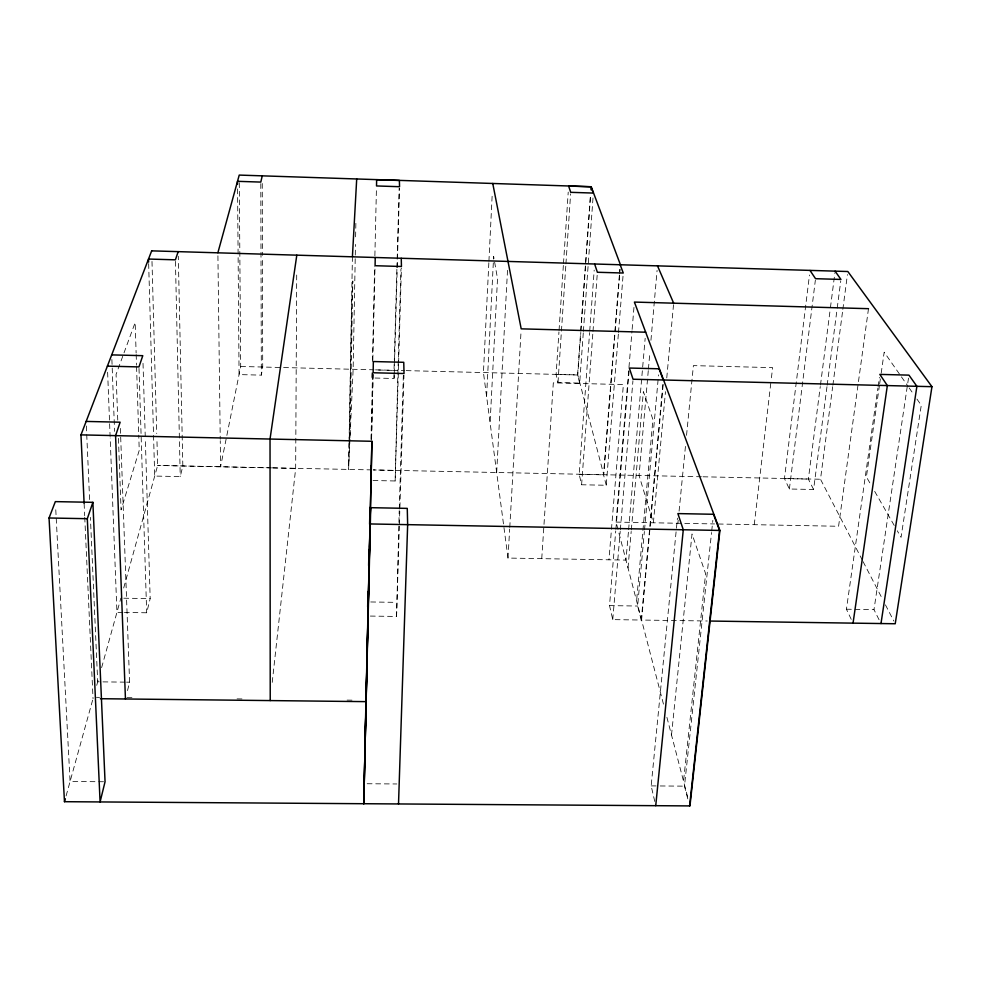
<?xml version="1.0" encoding="UTF-8"?>
<svg xmlns="http://www.w3.org/2000/svg" width="981" height="981" viewBox="0 0 981 981"><rect width="100%" height="100%" fill="white"/><g stroke="black" fill="none" stroke-linecap="round" stroke-linejoin="round"><path stroke-width="0.74" stroke-dasharray="4.91 3.68" d="M272.228 682.371L295.661 468.428L296.716 271.933M349.04 443.4L348.574 469.421L353.135 369.297L355.478 244.441M349.064 441.879L352.387 258.273M348.795 464.32L349.236 439.991M349.273 438.47L351.75 301.621L352.829 280.958L349.935 439.537M355.613 236.838L355.87 223.128M394.178 375.453L394.092 378.494L372.069 377.955L372.204 371.21M372.069 377.955L372.179 373.381M372.461 361.192L374.644 266.709M374.877 255.759L376.459 187.31M370.99 439.402L372.522 373.675M372.841 359.917L375.012 266.685M371.517 439.623L373.062 373.786M371.603 438.544L373.111 374.288M396.876 269.297L394.006 370.401L375.134 369.935M396.913 267.764L399.169 188.107M394.227 373.933L394.485 364.797M394.521 363.277L397.207 268.904M397.244 267.384L399.488 188.229M373.025 480.518L395.159 480.972L397.82 375.833M397.857 374.313L400.947 268.978M395.159 480.972L398.58 364.54M398.617 363.007L401.413 268.021M370.352 616.068L396.569 616.448L399.218 510.611M399.267 509.09L403.375 374.534M396.569 616.448L399.328 526.307M399.377 524.774L403.976 375.049M488.845 262.773L483.437 372.559L507.999 558.066L625.976 560.102L628.478 531.236M488.918 261.24L492.303 192.619M486.588 396.373L493.639 256.372L497.514 278.678L490.095 422.848M496.668 472.499L507.668 267.506M507.999 558.066L509.666 529.029M509.764 527.508L521.107 330.376M541.745 558.655L553.321 382.848L623.376 384.577L608.956 559.808M583.278 332.915L579.673 383.08L557.993 382.541L556.117 374.46L558.949 331.921M559.047 330.401L563.376 265.066M563.486 263.546L568.22 192.129M557.993 382.541L565.829 265.373M565.927 263.852L570.611 193.846M579.673 383.08L577.576 375L580.605 332.498M580.715 330.989L590.464 194.385M619.575 275.391L603.756 474.73L577.772 374.926L580.813 332.424M580.911 330.916L590.672 194.324M583.388 331.394L593.027 197.635M618.361 334.104L606.246 485.264L581.598 484.761L579.195 474.326L589.606 332.62M589.716 331.1L594.192 270.143M581.598 484.761L592.867 332.976M592.99 331.455L597.159 275.293M606.246 485.264L603.523 474.829L619.833 269.383M619.698 273.871L620.066 269.297M618.484 332.571L623.143 274.545M663.463 704.125L616.08 522.088L628.846 368.844M628.968 367.323L632.009 330.904M632.132 329.383L634.278 303.595M662.849 384.54L641.28 620.041L612.757 619.612L609.52 605.608L615.737 530.979M615.872 529.458L629.079 371.088M612.757 619.612L620.213 531.371M620.335 529.85L632.941 380.751M628.6 529.715L645.167 338.286M628.012 567.925L631.188 531.444M631.323 529.936L643.377 391.627L652.917 419.537L636.595 600.887M648.282 370.659L639.06 475.466L653.371 522.787L665.486 391.64M648.416 369.138L649.876 352.424M650.943 340.272L657.086 270.4M641.28 620.041L637.638 606.037L644.37 531.518M644.517 529.998L658.533 374.877M663.168 384.552L641.574 620.041L707.276 620.998M666.761 377.918L673.518 304.711M654.756 801.44L651.163 785.891L677.43 518.152M677.896 523.253L678.19 520.224M679.085 511.126L685.645 444.43M686.541 435.343L693.395 365.619L772.611 367.642L771.029 381.229M671.507 735.014L692.022 533.958L705.609 573.701L683.536 781.219M687.779 798.853L684.468 786.149L711.556 532.499M711.716 530.979L712.844 520.347M754.254 524.688L770.845 382.737M826.971 386.735L813.592 489.494L789.386 489.004L784.444 478.593L809.472 275.023M789.386 489.004L815.358 280.198M813.592 489.494L808.369 479.096L820.275 386.539M820.472 385.018L830.233 309.15M830.429 307.629L834.917 272.73M827.167 385.214L837.014 309.653M837.21 308.144L840.754 280.946M862.397 560.274L820.496 479.243L832.661 386.747M832.869 385.239L842.642 310.94M842.838 309.42L847.425 274.545M868.492 308.684L838.583 526.27L716.069 523.964M851.238 619.342L846.431 609.213L877.897 388.035M878.118 386.514L879.405 377.427M879.467 385.239L866.395 476.913L870.92 484.798M879.675 383.743L880.963 374.717M881.183 373.221L884.175 352.179L900.57 375.637M879.074 619.759L873.985 609.642L908.504 378.163M237.574 188.928L239.07 374.583L261.338 375.134L262.712 367.029L262.442 256.912M239.29 182.748L240.688 366.477L220.578 466.748L220.259 440.763M127.518 690.587L129.59 682.2L120.369 428.317M124.379 612.463L146.684 612.782L150.179 598.594L145.298 438.176M148.658 263.631L154.704 476.067L180.246 476.582L182.834 466.073L178.297 256.237M66.083 795.934L92.999 698.766M96.714 685.351L98.358 679.441M101.619 667.644L120.871 598.152M123.692 587.987L157.647 465.435L156.935 439.562M103.532 781.747L70.08 781.501L55.586 506.208M367.152 783.745L396.827 783.966M651.163 785.891L658.742 785.953M660.25 785.965L684.468 786.149M125.028 682.138L97.695 681.82L90.399 517.355M126.549 682.163L129.59 682.2M96.469 697.332L99.522 697.368M127.027 697.675L133.146 697.736M237.059 698.889L243.178 698.963M347.09 700.115L354.73 700.201M123.802 598.202L150.179 598.594M370.744 601.966L396.422 602.359M609.52 605.608L637.638 606.037M846.431 609.213L873.985 609.642M122.895 612.438L116.947 612.352L110.179 438.004M616.08 522.088L714.548 523.94M270.964 467.802L157.647 465.435L271.381 467.912M272.485 467.827L371.713 469.899M701.44 476.766L373.234 469.924L395.049 470.488M702.96 476.791L820.496 479.243M272.902 467.949L295.661 468.428M579.195 474.326L603.523 474.829M784.444 478.593L808.369 479.096M240.688 366.477L373.994 369.812M375.527 369.862L404.638 370.585M406.171 370.622L577.772 374.926M556.117 374.46L577.576 375M901.429 376.863L908.332 386.747M909.191 387.973L913.507 394.154M916.953 399.083L921.269 405.263L901.048 537.343L897.284 530.782M874.684 491.371L894.267 525.522M863.096 561.635L882.655 599.44M885.438 604.848L893.826 621.059M666.908 717.332L688.073 798.644M84.121 503.486L84.673 515.675M84.746 517.208L93.036 698.631M86.353 425.999L89.663 500.604M107.628 372.24L110.117 436.484M111.883 359.475L114.593 431.382M117.757 420.101L116.077 374.411L135.157 322.553L136.126 352.976M118.431 438.372L121.068 509.948L139.241 450.34L138.75 435.123M136.175 354.497L136.518 365.153M136.567 366.673L138.701 433.602M143.018 363.313L145.249 436.655M139.008 368.439L146.684 612.782M151.994 261.424L156.727 433.577M175.44 261.363L180.246 476.582M217.917 255.796L220.234 439.23M394.043 373.099L394.092 378.494M262.258 183.496L262.442 255.379M260.799 183.619L261.338 375.134"/><path stroke-width="1.47" d="M371.909 441.291L363.792 803.721L371.909 441.291L80.982 434.877L84.121 503.486M369.641 547.042L370.352 508.747L364.76 754.205M375.233 257.512L375.085 265.716L401.45 266.489L401.254 258.285M367.654 606.847L368.022 591.543M368.623 565.534L368.979 550.231M369.592 524.222L369.984 507.398M370.781 473.737L370.953 466.085M364.184 783.721L370.708 507.68L407.262 508.379L407.655 524.651L398.519 803.954M352.412 256.752L356.704 178.971M591.003 189.774L591.212 186.733L239.229 175.084L217.88 252.742M655.737 805.683L683.279 529.752L677.883 513.59L713.494 514.277L719.539 530.427L689.606 805.916M868.492 308.684L634.4 302.074L719.919 530.439L689.962 805.916L64.476 801.698L49.05 517.993L55.341 501.622L92.876 502.333L105.053 781.759L100.087 801.943L87.309 518.704L92.876 502.333M296.802 255.17L270.033 439.047L270.229 700.581M853.041 623.143L887.339 385.57L879.834 374.399L908.958 375.134L916.892 386.306L880.987 623.548M151.675 250.854L847.829 271.516L931.95 386.686L895.224 623.757L710.342 621.047M262.246 175.844L260.799 182.086L237.525 181.326L237.549 184.367M64.476 801.698L65.298 798.767M178.186 251.639L175.403 259.83L148.523 259.045L148.609 262.099M80.982 434.877L151.699 250.768M100.405 698.705L365.778 701.636M49.05 517.993L87.309 518.704M370.413 523.952L719.919 530.439M86.144 421.425L120.148 422.198L115.574 435.638L125.445 698.987M111.711 354.889L142.785 355.674L138.959 366.919L107.395 366.134M663.585 379.99L931.95 386.686M645.682 332.203L521.193 328.843L492.756 183.472M835.113 271.21L840.95 279.438L815.542 278.69L810.024 270.474M657.491 265.839L673.665 303.19M591.212 186.733L620.421 264.735M620.188 264.809L623.266 273.025L597.38 272.264L594.645 264.048M373.344 361.535L373.148 372.755L404.025 373.528L403.755 362.308L373.344 361.535M376.643 179.695L376.52 185.949L399.537 186.709L399.39 180.455L376.643 179.695M659.085 368.795L629.324 368.034L633.064 379.23L663.266 379.99L659.085 368.795M591.003 186.795L568.624 186.047L570.721 192.325L593.358 193.073L591.003 186.795"/></g></svg>
